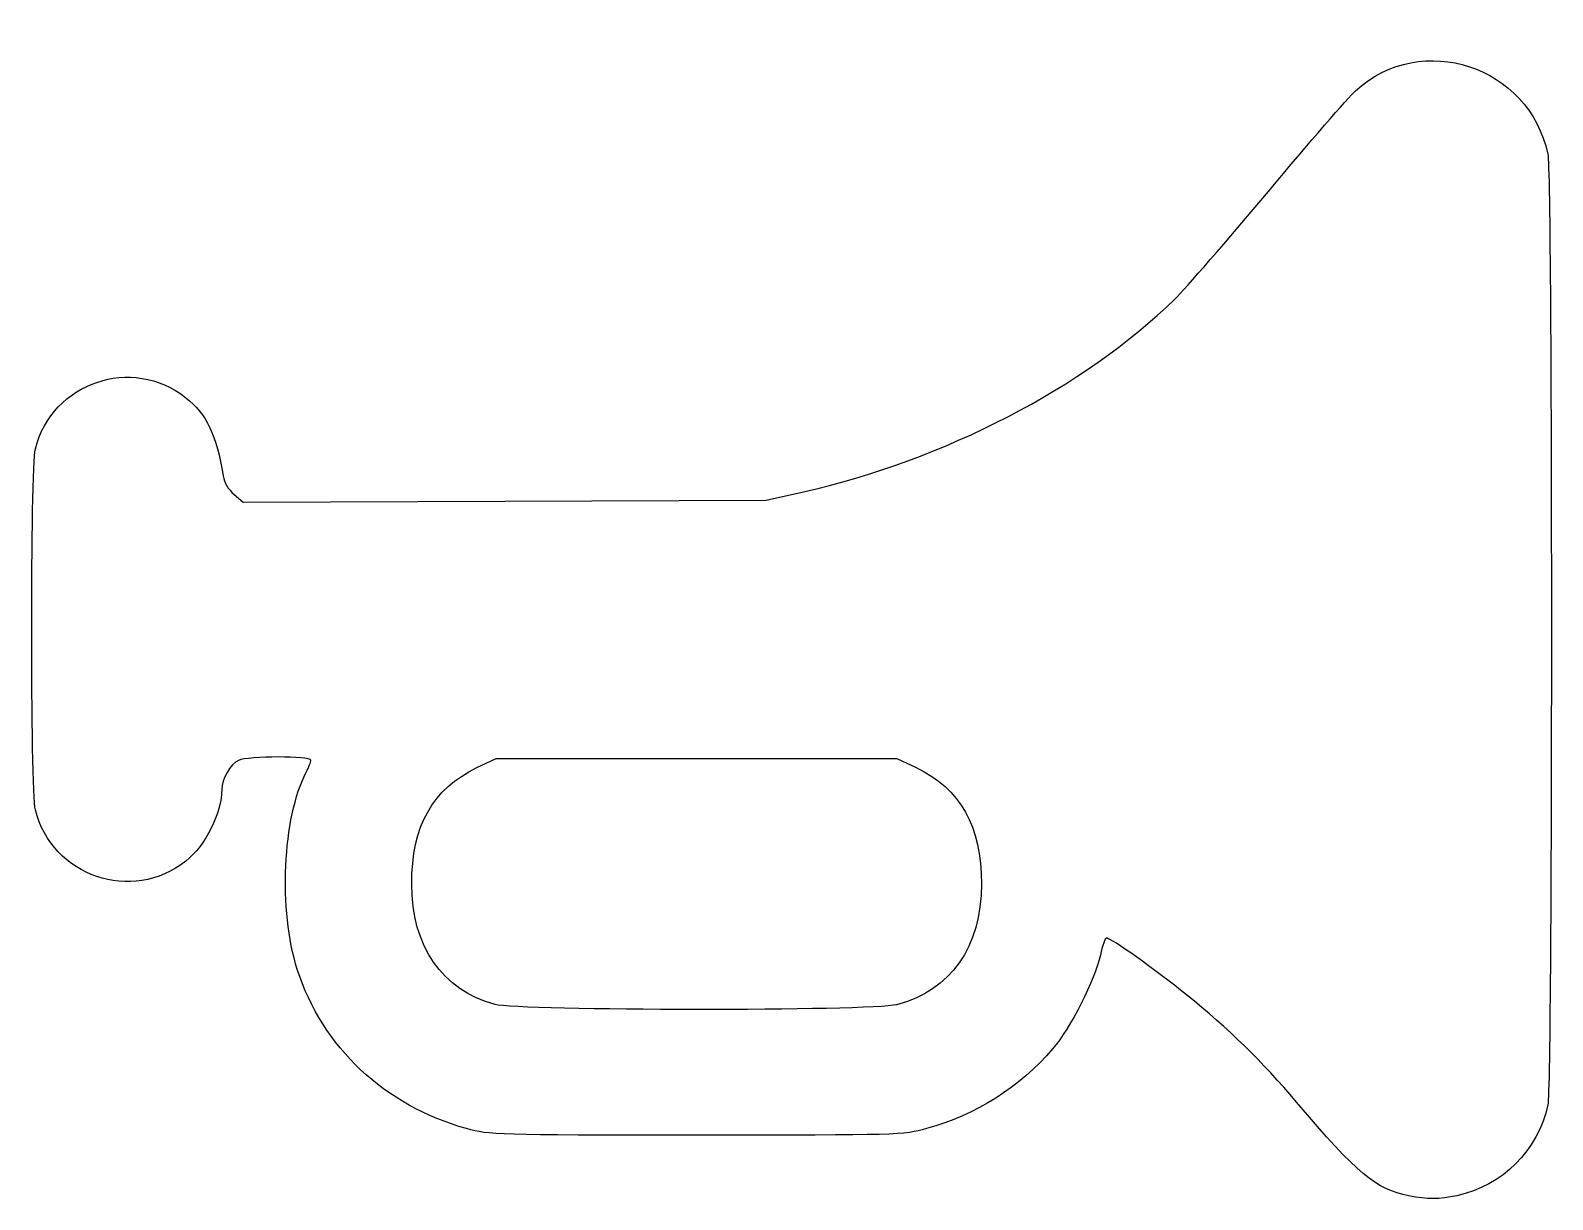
# Model space of a CAD drawing. Extents: x 0.1 to 10.1, y 0.1 to 7.8.
import ezdxf

# ---------------------------------------------------------------- set-up
doc = ezdxf.new("R2010")
doc.units = 0
doc.layers.add('Camada_1', color=7, linetype='CONTINUOUS')

msp = doc.modelspace()

# ---------------------------------------------------------------- linework, layer by layer
at = {"layer": 'Camada_1', "color": 1}
for points in [[(1.432155, 4.735537), (1.492505, 4.684747), (3.213234, 4.691347), (4.933963, 4.697947), (5.178039, 4.752517)], [(3.030183, 2.936872), (3.157102, 2.997292), (4.475106, 2.997292), (5.793112, 2.997292), (5.920031, 2.936872)]]:
    msp.add_lwpolyline(points, dxfattribs=at)
for points in [[(3.148927, 1.378449)], [(9.162318, 0.11906)]]:
    msp.add_lwpolyline(points, close=True, dxfattribs=at)
for points in [[(8.811565, 7.391449), (9.245166, 7.788346), (9.953518, 7.555041), (10.076637, 6.974779)], [(8.237939, 6.729184), (8.506036, 7.050043), (8.764166, 7.348062), (8.811565, 7.391449)], [(10.076637, 6.974779), (10.107777, 6.828029), (10.107777, 0.865367), (10.076637, 0.718618)], [(7.621181, 6.019589), (7.692301, 6.089009), (7.969843, 6.408325), (8.237939, 6.729184)], [(5.178039, 4.752517), (6.099587, 4.958586), (7.026852, 5.439488), (7.621181, 6.019589)], [(0.124196, 5.034041), (0.23391, 5.472762), (0.760322, 5.651952), (1.114764, 5.371228)], [(1.114764, 5.371228), (1.250542, 5.26369), (1.317422, 5.123936), (1.360195, 4.858367)], [(0.124196, 2.659399), (0.091926, 2.78842), (0.091926, 4.90502), (0.124196, 5.034041)], [(1.360195, 4.858367), (1.367795, 4.810907), (1.392395, 4.768997), (1.432155, 4.735537)], [(1.936725, 2.98657), (1.936725, 3.01492), (1.522914, 3.01341), (1.460197, 2.98487)], [(1.460197, 2.98487), (1.407657, 2.96093), (1.350945, 2.8614), (1.350945, 2.793129)], [(1.848105, 1.609139), (1.723643, 1.998433), (1.751165, 2.607236), (1.906835, 2.90827)], [(1.906835, 2.90827), (1.923275, 2.94006), (1.936725, 2.97529), (1.936725, 2.98657)], [(2.60061, 2.170582), (2.60061, 2.552856), (2.737871, 2.797706), (3.030183, 2.936872)], [(5.920031, 2.936872), (6.212343, 2.797706), (6.349602, 2.552856), (6.349602, 2.170582)], [(1.350945, 2.793129), (1.350945, 2.639775), (1.24236, 2.42327), (1.114764, 2.322212)], [(1.114764, 2.322212), (0.760322, 2.041489), (0.23391, 2.220678), (0.124196, 2.659399)], [(3.148927, 1.378364), (2.802329, 1.471554), (2.60061, 1.762996), (2.60061, 2.170582)], [(6.349602, 2.170582), (6.349602, 1.757283), (6.147102, 1.46966), (5.790776, 1.376849)], [(7.173429, 1.815973), (7.164029, 1.815973), (7.145549, 1.765443), (7.132299, 1.703699)], [(7.699815, 1.441535), (7.493355, 1.607549), (7.200352, 1.815973), (7.173429, 1.815973)], [(7.132299, 1.703699), (7.097639, 1.542096), (6.934082, 1.21966), (6.819943, 1.087902)], [(2.961841, 0.561524), (2.424054, 0.709961), (2.011523, 1.098001), (1.848105, 1.609139)], [(8.423647, 0.735598), (8.197059, 1.003832), (7.975819, 1.219601), (7.699815, 1.441535)], [(5.790776, 1.376849), (5.626086, 1.333949), (3.309169, 1.335279), (3.148927, 1.378449)], [(6.819943, 1.087902), (6.595942, 0.829322), (6.317548, 0.653097), (5.988371, 0.561514)], [(9.162322, 0.118997), (8.944228, 0.161757), (8.822699, 0.263201), (8.423647, 0.735598)], [(10.076637, 0.718618), (10.013247, 0.419833), (9.776465, 0.183056), (9.477681, 0.11966)], [(4.475105, 0.518234), (3.135865, 0.518382), (3.115998, 0.519021), (2.961841, 0.561524)], [(5.988371, 0.561514), (5.833735, 0.518494), (5.81851, 0.518054), (4.475105, 0.518234)], [(9.477681, 0.11966), (9.360192, 0.09473), (9.286963, 0.09458), (9.162318, 0.11906)]]:
    msp.add_open_spline(points, degree=3, dxfattribs=at)

doc.saveas('drawing.dxf')
